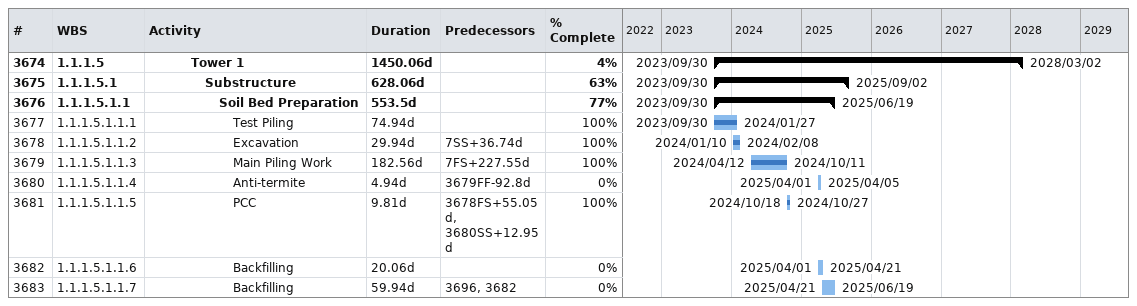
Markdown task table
| ID | WBS | Task | Duration | Start | Finish | Predecessors | % complete |
|---|---|---|---|---|---|---|---|
| 3674 | 1.1.1.5 | **Tower 1** | 1450.06d | 2023-09-30 | 2028-03-02 |  | 4 |
| 3675 | 1.1.1.5.1 | **Substructure** | 628.06d | 2023-09-30 | 2025-09-02 |  | 63 |
| 3676 | 1.1.1.5.1.1 | **Soil Bed Preparation** | 553.5d | 2023-09-30 | 2025-06-19 |  | 77 |
| 3677 | 1.1.1.5.1.1.1 | Test Piling | 74.94d | 2023-09-30 | 2024-01-27 |  | 100 |
| 3678 | 1.1.1.5.1.1.2 | Excavation | 29.94d | 2024-01-10 | 2024-02-08 | 7SS+36.74d | 100 |
| 3679 | 1.1.1.5.1.1.3 | Main Piling Work | 182.56d | 2024-04-12 | 2024-10-11 | 7FS+227.55d | 100 |
| 3680 | 1.1.1.5.1.1.4 | Anti-termite | 4.94d | 2025-04-01 | 2025-04-05 | 3679FF-92.8d | 0 |
| 3681 | 1.1.1.5.1.1.5 | PCC | 9.81d | 2024-10-18 | 2024-10-27 | 3678FS+55.05d, 3680SS+12.95d | 100 |
| 3682 | 1.1.1.5.1.1.6 | Backfilling | 20.06d | 2025-04-01 | 2025-04-21 |  | 0 |
| 3683 | 1.1.1.5.1.1.7 | Backfilling | 59.94d | 2025-04-21 | 2025-06-19 | 3696, 3682 | 0 |
